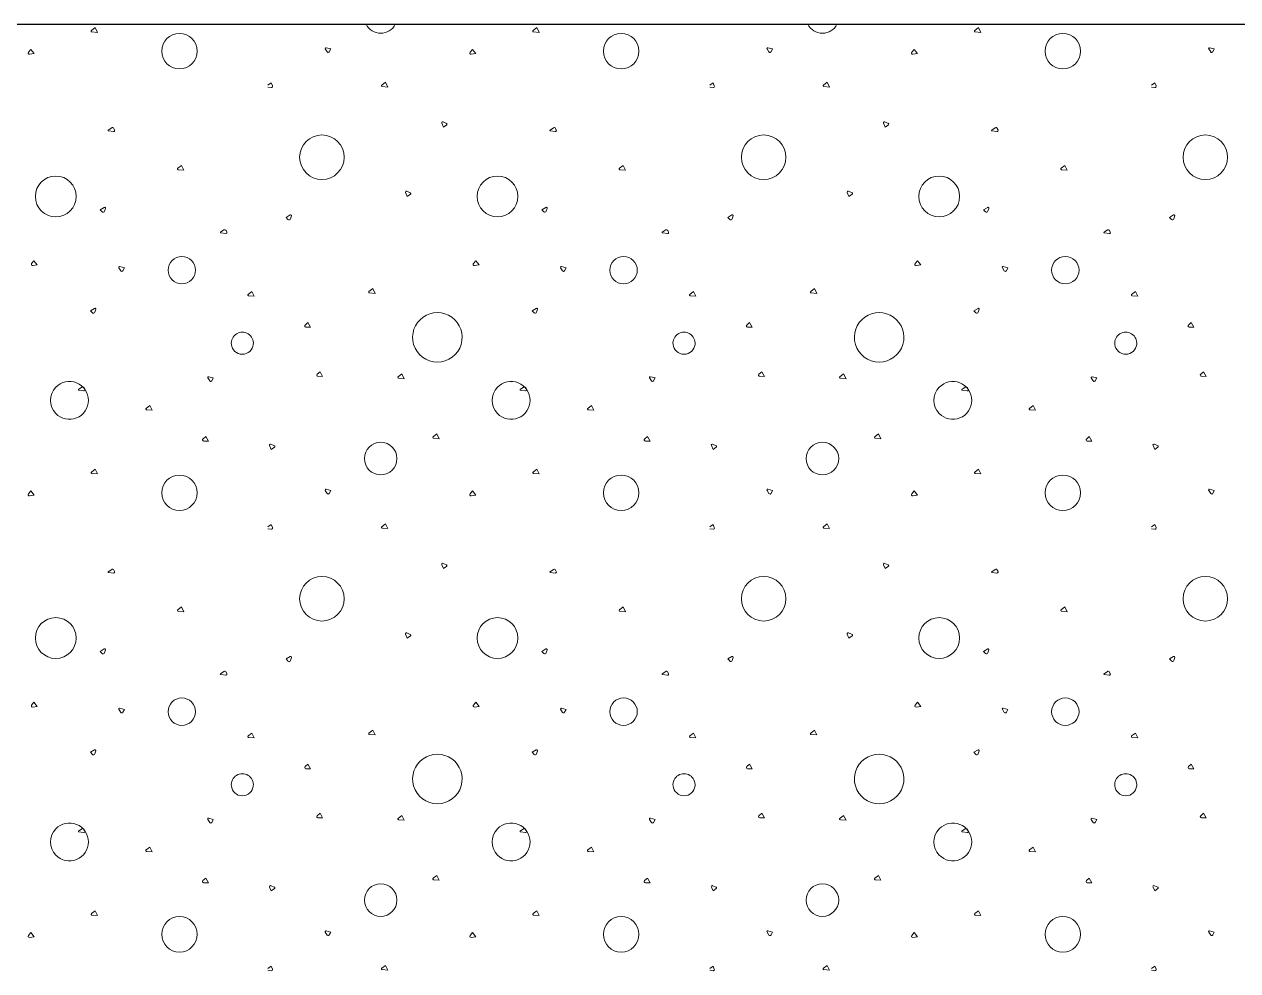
# Model space of a CAD drawing. Header units: millimetres. Extents: x 15 to 2176, y 3 to 641.
# Drawn here: x 1418.61 to 1462.56, y 53.78 to 88.07 of the extents above; entities that cross this region are included whole.
import ezdxf
from ezdxf.xclip import XClip

# ---------------------------------------------------------------- set-up
doc = ezdxf.new("R2010")
doc.units = ezdxf.units.MM
doc.header["$MEASUREMENT"] = 0
doc.header["$XCLIPFRAME"] = 0
doc.layers.add('A--------P-', color=7, linetype='Continuous')
doc.layers.add('A-01SF-----', color=7, linetype='Continuous')
doc.layers.add('A-L-10--EF-', color=4, linetype='Continuous', lineweight=0)

# ---------------------------------------------------------------- blocks, each defined once
blk = doc.blocks.new('*X9')
at = {"layer": 'A-L-10--EF-'}
for p, q in [((1421.039, 87.847), (1421.175, 87.953)), ((1421.175, 87.953), (1421.26, 87.778)), ((1437.039, 87.847), (1437.175, 87.953)), ((1437.175, 87.953), (1437.26, 87.778)), ((1453.039, 87.847), (1453.175, 87.953)), ((1453.175, 87.953), (1453.26, 87.778)), ((1421.26, 87.778), (1421.055, 87.796)), ((1437.26, 87.778), (1437.055, 87.796)), ((1453.26, 87.778), (1453.055, 87.796)), ((1418.755, 87.058), (1418.842, 87.162)), ((1418.842, 87.162), (1418.962, 87.009)), ((1429.581, 87.072), (1429.511, 87.182)), ((1429.543, 87.225), (1429.709, 87.181)), ((1429.709, 87.181), (1429.656, 87.076)), ((1434.755, 87.058), (1434.842, 87.162)), ((1434.842, 87.162), (1434.962, 87.009)), ((1445.581, 87.072), (1445.511, 87.182)), ((1445.543, 87.225), (1445.709, 87.181)), ((1445.709, 87.181), (1445.656, 87.076)), ((1450.755, 87.058), (1450.842, 87.162)), ((1450.842, 87.162), (1450.962, 87.009)), ((1461.581, 87.072), (1461.511, 87.182)), ((1461.543, 87.225), (1461.709, 87.181)), ((1461.709, 87.181), (1461.656, 87.076)), ((1418.962, 87.009), (1418.794, 86.988)), ((1434.962, 87.009), (1434.794, 86.988)), ((1450.962, 87.009), (1450.794, 86.988)), ((1427.434, 85.862), (1427.555, 85.947)), ((1427.555, 85.779), (1427.434, 85.795)), ((1427.555, 85.947), (1427.601, 85.839)), ((1431.554, 85.869), (1431.689, 85.974)), ((1431.774, 85.8), (1431.569, 85.818)), ((1431.689, 85.974), (1431.774, 85.8)), ((1443.434, 85.862), (1443.555, 85.947)), ((1443.555, 85.779), (1443.434, 85.795)), ((1443.555, 85.947), (1443.601, 85.839)), ((1447.554, 85.869), (1447.689, 85.974)), ((1447.774, 85.8), (1447.569, 85.818)), ((1447.689, 85.974), (1447.774, 85.8)), ((1459.434, 85.862), (1459.555, 85.947)), ((1459.555, 85.779), (1459.434, 85.795)), ((1459.555, 85.947), (1459.601, 85.839)), ((1433.729, 84.492), (1433.79, 84.351)), ((1433.901, 84.484), (1433.776, 84.539)), ((1433.79, 84.351), (1433.907, 84.435)), ((1449.729, 84.492), (1449.79, 84.351)), ((1449.901, 84.484), (1449.776, 84.539)), ((1449.79, 84.351), (1449.907, 84.435)), ((1421.651, 84.236), (1421.773, 84.322)), ((1421.84, 84.189), (1421.656, 84.214)), ((1421.852, 84.299), (1421.878, 84.239)), ((1437.651, 84.236), (1437.773, 84.322)), ((1437.84, 84.189), (1437.656, 84.214)), ((1437.852, 84.299), (1437.878, 84.239)), ((1453.651, 84.236), (1453.773, 84.322)), ((1453.84, 84.189), (1453.656, 84.214)), ((1453.852, 84.299), (1453.878, 84.239)), ((1424.164, 82.857), (1424.3, 82.962)), ((1424.385, 82.788), (1424.18, 82.805)), ((1424.3, 82.962), (1424.385, 82.788)), ((1440.164, 82.857), (1440.3, 82.962)), ((1440.385, 82.788), (1440.18, 82.805)), ((1440.3, 82.962), (1440.385, 82.788)), ((1456.164, 82.857), (1456.3, 82.962)), ((1456.385, 82.788), (1456.18, 82.805)), ((1456.3, 82.962), (1456.385, 82.788)), ((1432.417, 81.974), (1432.478, 81.834)), ((1432.589, 81.967), (1432.464, 82.022)), ((1432.478, 81.834), (1432.594, 81.917)), ((1448.417, 81.974), (1448.478, 81.834)), ((1448.589, 81.967), (1448.464, 82.022)), ((1448.478, 81.834), (1448.594, 81.917)), ((1421.504, 81.438), (1421.356, 81.352)), ((1421.356, 81.352), (1421.423, 81.277)), ((1421.513, 81.297), (1421.546, 81.404)), ((1437.504, 81.438), (1437.356, 81.352)), ((1437.356, 81.352), (1437.423, 81.277)), ((1437.513, 81.297), (1437.546, 81.404)), ((1453.504, 81.438), (1453.356, 81.352)), ((1453.356, 81.352), (1453.423, 81.277)), ((1453.513, 81.297), (1453.546, 81.404)), ((1428.24, 81.163), (1428.091, 81.077)), ((1428.091, 81.077), (1428.159, 81.002)), ((1428.248, 81.022), (1428.282, 81.129)), ((1444.24, 81.163), (1444.091, 81.077)), ((1444.091, 81.077), (1444.159, 81.002)), ((1444.248, 81.022), (1444.282, 81.129)), ((1460.24, 81.163), (1460.091, 81.077)), ((1460.091, 81.077), (1460.159, 81.002)), ((1460.248, 81.022), (1460.282, 81.129)), ((1425.718, 80.536), (1425.84, 80.621)), ((1425.906, 80.489), (1425.723, 80.514)), ((1425.919, 80.599), (1425.944, 80.539)), ((1441.718, 80.536), (1441.84, 80.621)), ((1441.906, 80.489), (1441.723, 80.514)), ((1441.919, 80.599), (1441.944, 80.539)), ((1457.718, 80.536), (1457.84, 80.621)), ((1457.906, 80.489), (1457.723, 80.514)), ((1457.919, 80.599), (1457.944, 80.539)), ((1418.873, 79.402), (1418.959, 79.506)), ((1419.079, 79.353), (1418.912, 79.332)), ((1418.959, 79.506), (1419.079, 79.353)), ((1422.106, 79.141), (1422.036, 79.251)), ((1422.068, 79.294), (1422.234, 79.25)), ((1422.234, 79.25), (1422.181, 79.145)), ((1434.873, 79.402), (1434.959, 79.506)), ((1435.079, 79.353), (1434.912, 79.332)), ((1434.959, 79.506), (1435.079, 79.353)), ((1438.106, 79.141), (1438.036, 79.251)), ((1438.068, 79.294), (1438.234, 79.25)), ((1438.234, 79.25), (1438.181, 79.145)), ((1450.873, 79.402), (1450.959, 79.506)), ((1451.079, 79.353), (1450.912, 79.332)), ((1450.959, 79.506), (1451.079, 79.353)), ((1454.106, 79.141), (1454.036, 79.251)), ((1454.068, 79.294), (1454.234, 79.25)), ((1454.234, 79.25), (1454.181, 79.145)), ((1426.718, 78.286), (1426.853, 78.391)), ((1426.853, 78.391), (1426.938, 78.216)), ((1431.093, 78.39), (1431.228, 78.495)), ((1431.313, 78.321), (1431.108, 78.338)), ((1431.228, 78.495), (1431.313, 78.321)), ((1442.718, 78.286), (1442.853, 78.391)), ((1442.853, 78.391), (1442.938, 78.216)), ((1447.093, 78.39), (1447.228, 78.495)), ((1447.313, 78.321), (1447.108, 78.338)), ((1447.228, 78.495), (1447.313, 78.321)), ((1458.718, 78.286), (1458.853, 78.391)), ((1458.853, 78.391), (1458.938, 78.216)), ((1426.938, 78.216), (1426.733, 78.234)), ((1442.938, 78.216), (1442.733, 78.234)), ((1458.938, 78.216), (1458.733, 78.234)), ((1421.154, 77.779), (1421.005, 77.693)), ((1421.005, 77.693), (1421.073, 77.618)), ((1421.162, 77.638), (1421.196, 77.746)), ((1437.154, 77.779), (1437.005, 77.693)), ((1437.005, 77.693), (1437.073, 77.618)), ((1437.162, 77.638), (1437.196, 77.746)), ((1453.154, 77.779), (1453.005, 77.693)), ((1453.005, 77.693), (1453.073, 77.618)), ((1453.162, 77.638), (1453.196, 77.746)), ((1428.779, 77.175), (1428.88, 77.264)), ((1428.975, 77.095), (1428.806, 77.099)), ((1428.88, 77.264), (1428.975, 77.095)), ((1444.779, 77.175), (1444.88, 77.264)), ((1444.975, 77.095), (1444.806, 77.099)), ((1444.88, 77.264), (1444.975, 77.095)), ((1460.779, 77.175), (1460.88, 77.264)), ((1460.975, 77.095), (1460.806, 77.099)), ((1460.88, 77.264), (1460.975, 77.095)), ((1425.326, 75.149), (1425.257, 75.258)), ((1425.289, 75.302), (1425.454, 75.258)), ((1425.454, 75.258), (1425.401, 75.153)), ((1429.219, 75.394), (1429.32, 75.483)), ((1429.415, 75.314), (1429.246, 75.319)), ((1429.32, 75.483), (1429.415, 75.314)), ((1432.152, 75.3), (1432.287, 75.405)), ((1432.372, 75.231), (1432.167, 75.249)), ((1432.287, 75.405), (1432.372, 75.231)), ((1441.326, 75.149), (1441.257, 75.258)), ((1441.289, 75.302), (1441.454, 75.258)), ((1441.454, 75.258), (1441.401, 75.153)), ((1445.219, 75.394), (1445.32, 75.483)), ((1445.415, 75.314), (1445.246, 75.319)), ((1445.32, 75.483), (1445.415, 75.314)), ((1448.152, 75.3), (1448.287, 75.405)), ((1448.372, 75.231), (1448.167, 75.249)), ((1448.287, 75.405), (1448.372, 75.231)), ((1457.326, 75.149), (1457.257, 75.258)), ((1457.289, 75.302), (1457.454, 75.258)), ((1457.454, 75.258), (1457.401, 75.153)), ((1461.219, 75.394), (1461.32, 75.483)), ((1461.415, 75.314), (1461.246, 75.319)), ((1461.32, 75.483), (1461.415, 75.314)), ((1420.572, 74.834), (1420.694, 74.92)), ((1420.761, 74.787), (1420.577, 74.812)), ((1420.773, 74.897), (1420.799, 74.837)), ((1436.572, 74.834), (1436.694, 74.92)), ((1436.761, 74.787), (1436.577, 74.812)), ((1436.773, 74.897), (1436.799, 74.837)), ((1452.572, 74.834), (1452.694, 74.92)), ((1452.761, 74.787), (1452.577, 74.812)), ((1452.773, 74.897), (1452.799, 74.837)), ((1423.018, 74.155), (1423.153, 74.261)), ((1423.238, 74.086), (1423.033, 74.104)), ((1423.153, 74.261), (1423.238, 74.086)), ((1439.018, 74.155), (1439.153, 74.261)), ((1439.238, 74.086), (1439.033, 74.104)), ((1439.153, 74.261), (1439.238, 74.086)), ((1455.018, 74.155), (1455.153, 74.261)), ((1455.238, 74.086), (1455.033, 74.104)), ((1455.153, 74.261), (1455.238, 74.086)), ((1425.078, 73.045), (1425.18, 73.134)), ((1425.275, 72.965), (1425.106, 72.969)), ((1425.18, 73.134), (1425.275, 72.965)), ((1433.417, 73.127), (1433.553, 73.232)), ((1433.638, 73.058), (1433.433, 73.075)), ((1433.553, 73.232), (1433.638, 73.058)), ((1441.078, 73.045), (1441.18, 73.134)), ((1441.275, 72.965), (1441.106, 72.969)), ((1441.18, 73.134), (1441.275, 72.965)), ((1449.417, 73.127), (1449.553, 73.232)), ((1449.638, 73.058), (1449.433, 73.075)), ((1449.553, 73.232), (1449.638, 73.058)), ((1457.078, 73.045), (1457.18, 73.134)), ((1457.275, 72.965), (1457.106, 72.969)), ((1457.18, 73.134), (1457.275, 72.965)), ((1427.494, 72.811), (1427.555, 72.671)), ((1427.667, 72.804), (1427.541, 72.859)), ((1427.555, 72.671), (1427.672, 72.754)), ((1443.494, 72.811), (1443.555, 72.671)), ((1443.667, 72.804), (1443.541, 72.859)), ((1443.555, 72.671), (1443.672, 72.754)), ((1459.494, 72.811), (1459.555, 72.671)), ((1459.667, 72.804), (1459.541, 72.859)), ((1459.555, 72.671), (1459.672, 72.754)), ((1421.039, 71.847), (1421.175, 71.953)), ((1421.26, 71.778), (1421.055, 71.796)), ((1421.175, 71.953), (1421.26, 71.778)), ((1437.039, 71.847), (1437.175, 71.953)), ((1437.26, 71.778), (1437.055, 71.796)), ((1437.175, 71.953), (1437.26, 71.778)), ((1453.039, 71.847), (1453.175, 71.953)), ((1453.26, 71.778), (1453.055, 71.796)), ((1453.175, 71.953), (1453.26, 71.778)), ((1429.543, 71.225), (1429.709, 71.181)), ((1445.543, 71.225), (1445.709, 71.181)), ((1461.543, 71.225), (1461.709, 71.181)), ((1418.755, 71.058), (1418.842, 71.162)), ((1418.962, 71.009), (1418.794, 70.988)), ((1418.842, 71.162), (1418.962, 71.009)), ((1429.581, 71.072), (1429.511, 71.182)), ((1429.709, 71.181), (1429.656, 71.076)), ((1434.755, 71.058), (1434.842, 71.162)), ((1434.962, 71.009), (1434.794, 70.988)), ((1434.842, 71.162), (1434.962, 71.009)), ((1445.581, 71.072), (1445.511, 71.182)), ((1445.709, 71.181), (1445.656, 71.076)), ((1450.755, 71.058), (1450.842, 71.162)), ((1450.962, 71.009), (1450.794, 70.988)), ((1450.842, 71.162), (1450.962, 71.009)), ((1461.581, 71.072), (1461.511, 71.182)), ((1461.709, 71.181), (1461.656, 71.076)), ((1427.434, 69.862), (1427.555, 69.947)), ((1427.555, 69.947), (1427.601, 69.839)), ((1431.554, 69.869), (1431.689, 69.974)), ((1431.689, 69.974), (1431.774, 69.8)), ((1443.434, 69.862), (1443.555, 69.947)), ((1443.555, 69.947), (1443.601, 69.839)), ((1447.554, 69.869), (1447.689, 69.974)), ((1447.689, 69.974), (1447.774, 69.8)), ((1459.434, 69.862), (1459.555, 69.947)), ((1459.555, 69.947), (1459.601, 69.839)), ((1427.555, 69.779), (1427.434, 69.795)), ((1431.774, 69.8), (1431.569, 69.818)), ((1443.555, 69.779), (1443.434, 69.795)), ((1447.774, 69.8), (1447.569, 69.818)), ((1459.555, 69.779), (1459.434, 69.795)), ((1421.651, 68.236), (1421.773, 68.322)), ((1421.84, 68.189), (1421.656, 68.214)), ((1421.852, 68.299), (1421.878, 68.239)), ((1433.729, 68.492), (1433.79, 68.351)), ((1433.901, 68.484), (1433.776, 68.539)), ((1433.79, 68.351), (1433.907, 68.435)), ((1437.651, 68.236), (1437.773, 68.322)), ((1437.84, 68.189), (1437.656, 68.214)), ((1437.852, 68.299), (1437.878, 68.239)), ((1449.729, 68.492), (1449.79, 68.351)), ((1449.901, 68.484), (1449.776, 68.539)), ((1449.79, 68.351), (1449.907, 68.435)), ((1453.651, 68.236), (1453.773, 68.322)), ((1453.84, 68.189), (1453.656, 68.214)), ((1453.852, 68.299), (1453.878, 68.239)), ((1424.164, 66.857), (1424.3, 66.962)), ((1424.3, 66.962), (1424.385, 66.788)), ((1440.164, 66.857), (1440.3, 66.962)), ((1440.3, 66.962), (1440.385, 66.788)), ((1456.164, 66.857), (1456.3, 66.962)), ((1456.3, 66.962), (1456.385, 66.788)), ((1424.385, 66.788), (1424.18, 66.805)), ((1440.385, 66.788), (1440.18, 66.805)), ((1456.385, 66.788), (1456.18, 66.805)), ((1432.417, 65.974), (1432.478, 65.834)), ((1432.589, 65.967), (1432.464, 66.022)), ((1448.417, 65.974), (1448.478, 65.834)), ((1448.589, 65.967), (1448.464, 66.022)), ((1432.478, 65.834), (1432.594, 65.917)), ((1448.478, 65.834), (1448.594, 65.917)), ((1421.504, 65.438), (1421.356, 65.352)), ((1421.356, 65.352), (1421.423, 65.277)), ((1421.513, 65.297), (1421.546, 65.404)), ((1428.24, 65.163), (1428.091, 65.077)), ((1428.091, 65.077), (1428.159, 65.002)), ((1428.248, 65.022), (1428.282, 65.129)), ((1437.504, 65.438), (1437.356, 65.352)), ((1437.356, 65.352), (1437.423, 65.277)), ((1437.513, 65.297), (1437.546, 65.404)), ((1444.24, 65.163), (1444.091, 65.077)), ((1444.091, 65.077), (1444.159, 65.002)), ((1444.248, 65.022), (1444.282, 65.129)), ((1453.504, 65.438), (1453.356, 65.352)), ((1453.356, 65.352), (1453.423, 65.277)), ((1453.513, 65.297), (1453.546, 65.404)), ((1460.24, 65.163), (1460.091, 65.077)), ((1460.091, 65.077), (1460.159, 65.002)), ((1460.248, 65.022), (1460.282, 65.129)), ((1425.718, 64.536), (1425.84, 64.621)), ((1441.718, 64.536), (1441.84, 64.621)), ((1457.718, 64.536), (1457.84, 64.621)), ((1425.906, 64.489), (1425.723, 64.514)), ((1425.919, 64.599), (1425.944, 64.539)), ((1441.906, 64.489), (1441.723, 64.514)), ((1441.919, 64.599), (1441.944, 64.539)), ((1457.906, 64.489), (1457.723, 64.514)), ((1457.919, 64.599), (1457.944, 64.539)), ((1418.873, 63.402), (1418.959, 63.506)), ((1419.079, 63.353), (1418.912, 63.332)), ((1418.959, 63.506), (1419.079, 63.353)), ((1434.873, 63.402), (1434.959, 63.506)), ((1435.079, 63.353), (1434.912, 63.332)), ((1434.959, 63.506), (1435.079, 63.353)), ((1450.873, 63.402), (1450.959, 63.506)), ((1451.079, 63.353), (1450.912, 63.332)), ((1450.959, 63.506), (1451.079, 63.353)), ((1422.106, 63.141), (1422.036, 63.251)), ((1422.068, 63.294), (1422.234, 63.25)), ((1422.234, 63.25), (1422.181, 63.145)), ((1438.106, 63.141), (1438.036, 63.251)), ((1438.068, 63.294), (1438.234, 63.25)), ((1438.234, 63.25), (1438.181, 63.145)), ((1454.106, 63.141), (1454.036, 63.251)), ((1454.068, 63.294), (1454.234, 63.25)), ((1454.234, 63.25), (1454.181, 63.145)), ((1431.093, 62.39), (1431.228, 62.495)), ((1431.228, 62.495), (1431.313, 62.321)), ((1447.093, 62.39), (1447.228, 62.495)), ((1447.228, 62.495), (1447.313, 62.321)), ((1426.718, 62.286), (1426.853, 62.391)), ((1426.938, 62.216), (1426.733, 62.234)), ((1426.853, 62.391), (1426.938, 62.216)), ((1431.313, 62.321), (1431.108, 62.338)), ((1442.718, 62.286), (1442.853, 62.391)), ((1442.938, 62.216), (1442.733, 62.234)), ((1442.853, 62.391), (1442.938, 62.216)), ((1447.313, 62.321), (1447.108, 62.338)), ((1458.718, 62.286), (1458.853, 62.391)), ((1458.938, 62.216), (1458.733, 62.234)), ((1458.853, 62.391), (1458.938, 62.216)), ((1421.154, 61.779), (1421.005, 61.693)), ((1421.005, 61.693), (1421.073, 61.618)), ((1421.162, 61.638), (1421.196, 61.746)), ((1437.154, 61.779), (1437.005, 61.693)), ((1437.005, 61.693), (1437.073, 61.618)), ((1437.162, 61.638), (1437.196, 61.746)), ((1453.154, 61.779), (1453.005, 61.693)), ((1453.005, 61.693), (1453.073, 61.618)), ((1453.162, 61.638), (1453.196, 61.746)), ((1428.779, 61.175), (1428.88, 61.264)), ((1428.975, 61.095), (1428.806, 61.099)), ((1428.88, 61.264), (1428.975, 61.095)), ((1444.779, 61.175), (1444.88, 61.264)), ((1444.975, 61.095), (1444.806, 61.099)), ((1444.88, 61.264), (1444.975, 61.095)), ((1460.779, 61.175), (1460.88, 61.264)), ((1460.975, 61.095), (1460.806, 61.099)), ((1460.88, 61.264), (1460.975, 61.095)), ((1429.219, 59.394), (1429.32, 59.483)), ((1429.32, 59.483), (1429.415, 59.314)), ((1432.152, 59.3), (1432.287, 59.405)), ((1432.287, 59.405), (1432.372, 59.231)), ((1445.219, 59.394), (1445.32, 59.483)), ((1445.32, 59.483), (1445.415, 59.314)), ((1448.152, 59.3), (1448.287, 59.405)), ((1448.287, 59.405), (1448.372, 59.231)), ((1461.219, 59.394), (1461.32, 59.483)), ((1461.32, 59.483), (1461.415, 59.314)), ((1420.572, 58.834), (1420.694, 58.92)), ((1425.326, 59.149), (1425.257, 59.258)), ((1425.289, 59.302), (1425.454, 59.258)), ((1425.454, 59.258), (1425.401, 59.153)), ((1429.415, 59.314), (1429.246, 59.319)), ((1432.372, 59.231), (1432.167, 59.249)), ((1436.572, 58.834), (1436.694, 58.92)), ((1441.326, 59.149), (1441.257, 59.258)), ((1441.289, 59.302), (1441.454, 59.258)), ((1441.454, 59.258), (1441.401, 59.153)), ((1445.415, 59.314), (1445.246, 59.319)), ((1448.372, 59.231), (1448.167, 59.249)), ((1452.572, 58.834), (1452.694, 58.92)), ((1457.326, 59.149), (1457.257, 59.258)), ((1457.289, 59.302), (1457.454, 59.258)), ((1457.454, 59.258), (1457.401, 59.153)), ((1461.415, 59.314), (1461.246, 59.319)), ((1420.761, 58.787), (1420.577, 58.812)), ((1420.773, 58.897), (1420.799, 58.837)), ((1436.761, 58.787), (1436.577, 58.812)), ((1436.773, 58.897), (1436.799, 58.837)), ((1452.761, 58.787), (1452.577, 58.812)), ((1452.773, 58.897), (1452.799, 58.837)), ((1423.018, 58.155), (1423.153, 58.261)), ((1423.238, 58.086), (1423.033, 58.104)), ((1423.153, 58.261), (1423.238, 58.086)), ((1439.018, 58.155), (1439.153, 58.261)), ((1439.238, 58.086), (1439.033, 58.104)), ((1439.153, 58.261), (1439.238, 58.086)), ((1455.018, 58.155), (1455.153, 58.261)), ((1455.238, 58.086), (1455.033, 58.104)), ((1455.153, 58.261), (1455.238, 58.086)), ((1433.417, 57.127), (1433.553, 57.232)), ((1433.553, 57.232), (1433.638, 57.058)), ((1449.417, 57.127), (1449.553, 57.232)), ((1449.553, 57.232), (1449.638, 57.058)), ((1425.078, 57.045), (1425.18, 57.134)), ((1425.275, 56.965), (1425.106, 56.969)), ((1425.18, 57.134), (1425.275, 56.965)), ((1427.494, 56.811), (1427.555, 56.671)), ((1427.667, 56.804), (1427.541, 56.859)), ((1427.555, 56.671), (1427.672, 56.754)), ((1433.638, 57.058), (1433.433, 57.075)), ((1441.078, 57.045), (1441.18, 57.134)), ((1441.275, 56.965), (1441.106, 56.969)), ((1441.18, 57.134), (1441.275, 56.965)), ((1443.494, 56.811), (1443.555, 56.671)), ((1443.667, 56.804), (1443.541, 56.859)), ((1443.555, 56.671), (1443.672, 56.754)), ((1449.638, 57.058), (1449.433, 57.075)), ((1457.078, 57.045), (1457.18, 57.134)), ((1457.275, 56.965), (1457.106, 56.969)), ((1457.18, 57.134), (1457.275, 56.965)), ((1459.494, 56.811), (1459.555, 56.671)), ((1459.667, 56.804), (1459.541, 56.859)), ((1459.555, 56.671), (1459.672, 56.754)), ((1421.039, 55.847), (1421.175, 55.953)), ((1421.175, 55.953), (1421.26, 55.778)), ((1437.039, 55.847), (1437.175, 55.953)), ((1437.175, 55.953), (1437.26, 55.778)), ((1453.039, 55.847), (1453.175, 55.953)), ((1453.175, 55.953), (1453.26, 55.778)), ((1421.26, 55.778), (1421.055, 55.796)), ((1437.26, 55.778), (1437.055, 55.796)), ((1453.26, 55.778), (1453.055, 55.796)), ((1418.755, 55.058), (1418.842, 55.162)), ((1418.962, 55.009), (1418.794, 54.988)), ((1418.842, 55.162), (1418.962, 55.009)), ((1429.581, 55.072), (1429.511, 55.182)), ((1429.543, 55.225), (1429.709, 55.181)), ((1429.709, 55.181), (1429.656, 55.076)), ((1434.755, 55.058), (1434.842, 55.162)), ((1434.962, 55.009), (1434.794, 54.988)), ((1434.842, 55.162), (1434.962, 55.009)), ((1445.581, 55.072), (1445.511, 55.182)), ((1445.543, 55.225), (1445.709, 55.181)), ((1445.709, 55.181), (1445.656, 55.076)), ((1450.755, 55.058), (1450.842, 55.162)), ((1450.962, 55.009), (1450.794, 54.988)), ((1450.842, 55.162), (1450.962, 55.009)), ((1461.581, 55.072), (1461.511, 55.182)), ((1461.543, 55.225), (1461.709, 55.181)), ((1461.709, 55.181), (1461.656, 55.076)), ((1427.434, 53.862), (1427.555, 53.947)), ((1427.555, 53.779), (1427.434, 53.795)), ((1427.555, 53.947), (1427.601, 53.839)), ((1431.554, 53.869), (1431.689, 53.974)), ((1431.774, 53.8), (1431.569, 53.818)), ((1431.689, 53.974), (1431.774, 53.8)), ((1443.434, 53.862), (1443.555, 53.947)), ((1443.555, 53.779), (1443.434, 53.795)), ((1443.555, 53.947), (1443.601, 53.839)), ((1447.554, 53.869), (1447.689, 53.974)), ((1447.774, 53.8), (1447.569, 53.818)), ((1447.689, 53.974), (1447.774, 53.8)), ((1459.434, 53.862), (1459.555, 53.947)), ((1459.555, 53.779), (1459.434, 53.795)), ((1459.555, 53.947), (1459.601, 53.839))]:
    blk.add_line(p, q, dxfattribs=at)
for centre, radius in [((1424.227, 87.098), 0.643), ((1440.227, 87.098), 0.643), ((1456.227, 87.098), 0.643), ((1429.388, 83.257), 0.807), ((1445.388, 83.257), 0.807), ((1461.388, 83.257), 0.807), ((1424.316, 79.166), 0.496), ((1440.316, 79.166), 0.496), ((1456.316, 79.166), 0.496), ((1431.517, 72.337), 0.59), ((1447.517, 72.337), 0.59), ((1424.227, 71.098), 0.643), ((1440.227, 71.098), 0.643), ((1456.227, 71.098), 0.643), ((1429.388, 67.257), 0.807), ((1445.388, 67.257), 0.807), ((1461.388, 67.257), 0.807), ((1424.316, 63.166), 0.496), ((1440.316, 63.166), 0.496), ((1456.316, 63.166), 0.496), ((1431.517, 56.337), 0.59), ((1447.517, 56.337), 0.59), ((1424.227, 55.098), 0.643), ((1440.227, 55.098), 0.643), ((1456.227, 55.098), 0.643)]:
    blk.add_circle(centre, radius, dxfattribs=at)
for centre, radius, start, end in [((1431.517, 88.337), 0.59, 206.4527, 333.5473), ((1447.517, 88.337), 0.59, 206.4527, 333.5473), ((1421.057, 87.825), 0.0288, 127.9022, 265.0768), ((1437.057, 87.825), 0.0288, 127.9022, 265.0768), ((1453.057, 87.825), 0.0288, 127.9022, 265.0768), ((1418.788, 87.03), 0.0432, 140.1139, 277.2885), ((1429.536, 87.197), 0.0288, 75.2067, 212.3813), ((1429.617, 87.095), 0.0432, 212.3813, 333.2854), ((1434.788, 87.03), 0.0432, 140.1139, 277.2885), ((1445.536, 87.197), 0.0288, 75.2067, 212.3813), ((1445.617, 87.095), 0.0432, 212.3813, 333.2854), ((1450.788, 87.03), 0.0432, 140.1139, 277.2885), ((1461.536, 87.197), 0.0288, 75.2067, 212.3813), ((1461.617, 87.095), 0.0432, 212.3813, 333.2854), ((1427.561, 85.822), 0.0432, 262.2885, 23.1926), ((1431.572, 85.846), 0.0288, 127.9022, 265.0768), ((1443.561, 85.822), 0.0432, 262.2885, 23.1926), ((1447.572, 85.846), 0.0288, 127.9022, 265.0768), ((1459.561, 85.822), 0.0432, 262.2885, 23.1926), ((1433.762, 84.506), 0.036, 66.4475, 203.6221), ((1433.89, 84.458), 0.0288, 305.5434, 66.4475), ((1449.762, 84.506), 0.036, 66.4475, 203.6221), ((1449.89, 84.458), 0.0288, 305.5434, 66.4475), ((1421.658, 84.226), 0.012, 125.1139, 262.2885), ((1421.804, 84.278), 0.0528, 23.1926, 125.1139), ((1421.845, 84.225), 0.036, 262.2885, 23.1926), ((1437.658, 84.226), 0.012, 125.1139, 262.2885), ((1437.804, 84.278), 0.0528, 23.1926, 125.1139), ((1437.845, 84.225), 0.036, 262.2885, 23.1926), ((1453.658, 84.226), 0.012, 125.1139, 262.2885), ((1453.804, 84.278), 0.0528, 23.1926, 125.1139), ((1453.845, 84.225), 0.036, 262.2885, 23.1926), ((1424.182, 82.834), 0.0288, 127.9022, 265.0768), ((1440.182, 82.834), 0.0288, 127.9022, 265.0768), ((1456.182, 82.834), 0.0288, 127.9022, 265.0768), ((1419.748, 81.835), 0.74, 90, 270), ((1419.748, 81.835), 0.74, 270, 90), ((1435.748, 81.835), 0.74, 90, 270), ((1435.748, 81.835), 0.74, 270, 90), ((1451.748, 81.835), 0.74, 90, 270), ((1451.748, 81.835), 0.74, 270, 90), ((1432.45, 81.989), 0.036, 66.4475, 203.6221), ((1432.578, 81.941), 0.0288, 305.5434, 66.4475), ((1448.45, 81.989), 0.036, 66.4475, 203.6221), ((1448.578, 81.941), 0.0288, 305.5434, 66.4475), ((1421.519, 81.413), 0.0288, 342.8254, 120), ((1437.519, 81.413), 0.0288, 342.8254, 120), ((1453.519, 81.413), 0.0288, 342.8254, 120), ((1421.462, 81.312), 0.0528, 221.9213, 342.8254), ((1428.198, 81.037), 0.0528, 221.9213, 342.8254), ((1428.254, 81.138), 0.0288, 342.8254, 120), ((1437.462, 81.312), 0.0528, 221.9213, 342.8254), ((1444.198, 81.037), 0.0528, 221.9213, 342.8254), ((1444.254, 81.138), 0.0288, 342.8254, 120), ((1453.462, 81.312), 0.0528, 221.9213, 342.8254), ((1460.198, 81.037), 0.0528, 221.9213, 342.8254), ((1460.254, 81.138), 0.0288, 342.8254, 120), ((1425.725, 80.526), 0.012, 125.1139, 262.2885), ((1425.87, 80.578), 0.0528, 23.1926, 125.1139), ((1425.911, 80.525), 0.036, 262.2885, 23.1926), ((1441.725, 80.526), 0.012, 125.1139, 262.2885), ((1441.87, 80.578), 0.0528, 23.1926, 125.1139), ((1441.911, 80.525), 0.036, 262.2885, 23.1926), ((1457.725, 80.526), 0.012, 125.1139, 262.2885), ((1457.87, 80.578), 0.0528, 23.1926, 125.1139), ((1457.911, 80.525), 0.036, 262.2885, 23.1926), ((1418.906, 79.375), 0.0432, 140.1139, 277.2885), ((1422.061, 79.266), 0.0288, 75.2067, 212.3813), ((1422.142, 79.164), 0.0432, 212.3813, 333.2854), ((1434.906, 79.375), 0.0432, 140.1139, 277.2885), ((1438.061, 79.266), 0.0288, 75.2067, 212.3813), ((1438.142, 79.164), 0.0432, 212.3813, 333.2854), ((1450.906, 79.375), 0.0432, 140.1139, 277.2885), ((1454.061, 79.266), 0.0288, 75.2067, 212.3813), ((1454.142, 79.164), 0.0432, 212.3813, 333.2854), ((1426.736, 78.263), 0.0288, 127.9022, 265.0768), ((1431.11, 78.367), 0.0288, 127.9022, 265.0768), ((1442.736, 78.263), 0.0288, 127.9022, 265.0768), ((1447.11, 78.367), 0.0288, 127.9022, 265.0768), ((1458.736, 78.263), 0.0288, 127.9022, 265.0768), ((1421.112, 77.654), 0.0528, 221.9213, 342.8254), ((1421.168, 77.754), 0.0288, 342.8254, 120), ((1433.571, 76.727), 0.897, 343.6089, 196.3911), ((1437.112, 77.654), 0.0528, 221.9213, 342.8254), ((1437.168, 77.754), 0.0288, 342.8254, 120), ((1449.571, 76.727), 0.897, 343.6089, 196.3911), ((1453.112, 77.654), 0.0528, 221.9213, 342.8254), ((1453.168, 77.754), 0.0288, 342.8254, 120), ((1428.807, 77.143), 0.0432, 131.2386, 268.4132), ((1444.807, 77.143), 0.0432, 131.2386, 268.4132), ((1460.807, 77.143), 0.0432, 131.2386, 268.4132), ((1426.505, 76.518), 0.4, 353.7067, 186.2933), ((1442.505, 76.518), 0.4, 353.7067, 186.2933), ((1458.505, 76.518), 0.4, 353.7067, 186.2933), ((1426.505, 76.518), 0.4, 186.2933, 353.7067), ((1433.571, 76.727), 0.897, 196.3911, 343.6089), ((1442.505, 76.518), 0.4, 186.2933, 353.7067), ((1449.571, 76.727), 0.897, 196.3911, 343.6089), ((1458.505, 76.518), 0.4, 186.2933, 353.7067), ((1425.281, 75.274), 0.0288, 75.2067, 212.3813), ((1429.247, 75.362), 0.0432, 131.2386, 268.4132), ((1432.169, 75.277), 0.0288, 127.9022, 265.0768), ((1441.281, 75.274), 0.0288, 75.2067, 212.3813), ((1445.247, 75.362), 0.0432, 131.2386, 268.4132), ((1448.169, 75.277), 0.0288, 127.9022, 265.0768), ((1457.281, 75.274), 0.0288, 75.2067, 212.3813), ((1461.247, 75.362), 0.0432, 131.2386, 268.4132), ((1420.243, 74.445), 0.686, 136.1287, 223.8713), ((1420.243, 74.445), 0.686, 223.8713, 136.1287), ((1420.579, 74.824), 0.012, 125.1139, 262.2885), ((1420.724, 74.876), 0.0528, 23.1926, 125.1139), ((1420.766, 74.823), 0.036, 262.2885, 23.1926), ((1425.363, 75.172), 0.0432, 212.3813, 333.2854), ((1436.243, 74.445), 0.686, 136.1287, 223.8713), ((1436.243, 74.445), 0.686, 223.8713, 136.1287), ((1436.579, 74.824), 0.012, 125.1139, 262.2885), ((1436.724, 74.876), 0.0528, 23.1926, 125.1139), ((1436.766, 74.823), 0.036, 262.2885, 23.1926), ((1441.363, 75.172), 0.0432, 212.3813, 333.2854), ((1452.243, 74.445), 0.686, 136.1287, 223.8713), ((1452.243, 74.445), 0.686, 223.8713, 136.1287), ((1452.579, 74.824), 0.012, 125.1139, 262.2885), ((1452.724, 74.876), 0.0528, 23.1926, 125.1139), ((1452.766, 74.823), 0.036, 262.2885, 23.1926), ((1457.363, 75.172), 0.0432, 212.3813, 333.2854), ((1423.036, 74.133), 0.0288, 127.9022, 265.0768), ((1439.036, 74.133), 0.0288, 127.9022, 265.0768), ((1455.036, 74.133), 0.0288, 127.9022, 265.0768), ((1425.107, 73.013), 0.0432, 131.2386, 268.4132), ((1433.435, 73.104), 0.0288, 127.9022, 265.0768), ((1441.107, 73.013), 0.0432, 131.2386, 268.4132), ((1449.435, 73.104), 0.0288, 127.9022, 265.0768), ((1457.107, 73.013), 0.0432, 131.2386, 268.4132), ((1427.527, 72.826), 0.036, 66.4475, 203.6221), ((1427.655, 72.778), 0.0288, 305.5434, 66.4475), ((1443.527, 72.826), 0.036, 66.4475, 203.6221), ((1443.655, 72.778), 0.0288, 305.5434, 66.4475), ((1459.527, 72.826), 0.036, 66.4475, 203.6221), ((1459.655, 72.778), 0.0288, 305.5434, 66.4475), ((1421.057, 71.825), 0.0288, 127.9022, 265.0768), ((1437.057, 71.825), 0.0288, 127.9022, 265.0768), ((1453.057, 71.825), 0.0288, 127.9022, 265.0768), ((1429.536, 71.197), 0.0288, 75.2067, 212.3813), ((1445.536, 71.197), 0.0288, 75.2067, 212.3813), ((1461.536, 71.197), 0.0288, 75.2067, 212.3813), ((1418.788, 71.03), 0.0432, 140.1139, 277.2885), ((1429.617, 71.095), 0.0432, 212.3813, 333.2854), ((1434.788, 71.03), 0.0432, 140.1139, 277.2885), ((1445.617, 71.095), 0.0432, 212.3813, 333.2854), ((1450.788, 71.03), 0.0432, 140.1139, 277.2885), ((1461.617, 71.095), 0.0432, 212.3813, 333.2854), ((1427.561, 69.822), 0.0432, 262.2885, 23.1926), ((1431.572, 69.846), 0.0288, 127.9022, 265.0768), ((1443.561, 69.822), 0.0432, 262.2885, 23.1926), ((1447.572, 69.846), 0.0288, 127.9022, 265.0768), ((1459.561, 69.822), 0.0432, 262.2885, 23.1926), ((1421.658, 68.226), 0.012, 125.1139, 262.2885), ((1421.804, 68.278), 0.0528, 23.1926, 125.1139), ((1421.845, 68.225), 0.036, 262.2885, 23.1926), ((1433.762, 68.506), 0.036, 66.4475, 203.6221), ((1433.89, 68.458), 0.0288, 305.5434, 66.4475), ((1437.658, 68.226), 0.012, 125.1139, 262.2885), ((1437.804, 68.278), 0.0528, 23.1926, 125.1139), ((1437.845, 68.225), 0.036, 262.2885, 23.1926), ((1449.762, 68.506), 0.036, 66.4475, 203.6221), ((1449.89, 68.458), 0.0288, 305.5434, 66.4475), ((1453.658, 68.226), 0.012, 125.1139, 262.2885), ((1453.804, 68.278), 0.0528, 23.1926, 125.1139), ((1453.845, 68.225), 0.036, 262.2885, 23.1926), ((1424.182, 66.834), 0.0288, 127.9022, 265.0768), ((1440.182, 66.834), 0.0288, 127.9022, 265.0768), ((1456.182, 66.834), 0.0288, 127.9022, 265.0768), ((1419.748, 65.835), 0.74, 90, 270), ((1419.748, 65.835), 0.74, 270, 90), ((1435.748, 65.835), 0.74, 90, 270), ((1435.748, 65.835), 0.74, 270, 90), ((1451.748, 65.835), 0.74, 90, 270), ((1451.748, 65.835), 0.74, 270, 90), ((1432.45, 65.989), 0.036, 66.4475, 203.6221), ((1432.578, 65.941), 0.0288, 305.5434, 66.4475), ((1448.45, 65.989), 0.036, 66.4475, 203.6221), ((1448.578, 65.941), 0.0288, 305.5434, 66.4475), ((1421.462, 65.312), 0.0528, 221.9213, 342.8254), ((1421.519, 65.413), 0.0288, 342.8254, 120), ((1428.254, 65.138), 0.0288, 342.8254, 120), ((1437.462, 65.312), 0.0528, 221.9213, 342.8254), ((1437.519, 65.413), 0.0288, 342.8254, 120), ((1444.254, 65.138), 0.0288, 342.8254, 120), ((1453.462, 65.312), 0.0528, 221.9213, 342.8254), ((1453.519, 65.413), 0.0288, 342.8254, 120), ((1460.254, 65.138), 0.0288, 342.8254, 120), ((1425.87, 64.578), 0.0528, 23.1926, 125.1139), ((1428.198, 65.037), 0.0528, 221.9213, 342.8254), ((1441.87, 64.578), 0.0528, 23.1926, 125.1139), ((1444.198, 65.037), 0.0528, 221.9213, 342.8254), ((1457.87, 64.578), 0.0528, 23.1926, 125.1139), ((1460.198, 65.037), 0.0528, 221.9213, 342.8254), ((1425.725, 64.526), 0.012, 125.1139, 262.2885), ((1425.911, 64.525), 0.036, 262.2885, 23.1926), ((1441.725, 64.526), 0.012, 125.1139, 262.2885), ((1441.911, 64.525), 0.036, 262.2885, 23.1926), ((1457.725, 64.526), 0.012, 125.1139, 262.2885), ((1457.911, 64.525), 0.036, 262.2885, 23.1926), ((1418.906, 63.375), 0.0432, 140.1139, 277.2885), ((1422.061, 63.266), 0.0288, 75.2067, 212.3813), ((1434.906, 63.375), 0.0432, 140.1139, 277.2885), ((1438.061, 63.266), 0.0288, 75.2067, 212.3813), ((1450.906, 63.375), 0.0432, 140.1139, 277.2885), ((1454.061, 63.266), 0.0288, 75.2067, 212.3813), ((1422.142, 63.164), 0.0432, 212.3813, 333.2854), ((1438.142, 63.164), 0.0432, 212.3813, 333.2854), ((1454.142, 63.164), 0.0432, 212.3813, 333.2854), ((1426.736, 62.263), 0.0288, 127.9022, 265.0768), ((1431.11, 62.367), 0.0288, 127.9022, 265.0768), ((1442.736, 62.263), 0.0288, 127.9022, 265.0768), ((1447.11, 62.367), 0.0288, 127.9022, 265.0768), ((1458.736, 62.263), 0.0288, 127.9022, 265.0768), ((1421.112, 61.654), 0.0528, 221.9213, 342.8254), ((1421.168, 61.754), 0.0288, 342.8254, 120), ((1433.571, 60.727), 0.897, 343.6089, 196.3911), ((1437.112, 61.654), 0.0528, 221.9213, 342.8254), ((1437.168, 61.754), 0.0288, 342.8254, 120), ((1449.571, 60.727), 0.897, 343.6089, 196.3911), ((1453.112, 61.654), 0.0528, 221.9213, 342.8254), ((1453.168, 61.754), 0.0288, 342.8254, 120), ((1428.807, 61.143), 0.0432, 131.2386, 268.4132), ((1444.807, 61.143), 0.0432, 131.2386, 268.4132), ((1460.807, 61.143), 0.0432, 131.2386, 268.4132), ((1426.505, 60.518), 0.4, 353.7067, 186.2933), ((1442.505, 60.518), 0.4, 353.7067, 186.2933), ((1458.505, 60.518), 0.4, 353.7067, 186.2933), ((1426.505, 60.518), 0.4, 186.2933, 353.7067), ((1433.571, 60.727), 0.897, 196.3911, 343.6089), ((1442.505, 60.518), 0.4, 186.2933, 353.7067), ((1449.571, 60.727), 0.897, 196.3911, 343.6089), ((1458.505, 60.518), 0.4, 186.2933, 353.7067), ((1429.247, 59.362), 0.0432, 131.2386, 268.4132), ((1445.247, 59.362), 0.0432, 131.2386, 268.4132), ((1461.247, 59.362), 0.0432, 131.2386, 268.4132), ((1420.243, 58.445), 0.686, 136.1287, 223.8713), ((1420.243, 58.445), 0.686, 223.8713, 136.1287), ((1420.724, 58.876), 0.0528, 23.1926, 125.1139), ((1425.281, 59.274), 0.0288, 75.2067, 212.3813), ((1425.363, 59.172), 0.0432, 212.3813, 333.2854), ((1432.169, 59.277), 0.0288, 127.9022, 265.0768), ((1436.243, 58.445), 0.686, 136.1287, 223.8713), ((1436.243, 58.445), 0.686, 223.8713, 136.1287), ((1436.724, 58.876), 0.0528, 23.1926, 125.1139), ((1441.281, 59.274), 0.0288, 75.2067, 212.3813), ((1441.363, 59.172), 0.0432, 212.3813, 333.2854), ((1448.169, 59.277), 0.0288, 127.9022, 265.0768), ((1452.243, 58.445), 0.686, 136.1287, 223.8713), ((1452.243, 58.445), 0.686, 223.8713, 136.1287), ((1452.724, 58.876), 0.0528, 23.1926, 125.1139), ((1457.281, 59.274), 0.0288, 75.2067, 212.3813), ((1457.363, 59.172), 0.0432, 212.3813, 333.2854), ((1420.579, 58.824), 0.012, 125.1139, 262.2885), ((1420.766, 58.823), 0.036, 262.2885, 23.1926), ((1436.579, 58.824), 0.012, 125.1139, 262.2885), ((1436.766, 58.823), 0.036, 262.2885, 23.1926), ((1452.579, 58.824), 0.012, 125.1139, 262.2885), ((1452.766, 58.823), 0.036, 262.2885, 23.1926), ((1423.036, 58.133), 0.0288, 127.9022, 265.0768), ((1439.036, 58.133), 0.0288, 127.9022, 265.0768), ((1455.036, 58.133), 0.0288, 127.9022, 265.0768), ((1425.107, 57.013), 0.0432, 131.2386, 268.4132), ((1427.527, 56.826), 0.036, 66.4475, 203.6221), ((1427.655, 56.778), 0.0288, 305.5434, 66.4475), ((1433.435, 57.104), 0.0288, 127.9022, 265.0768), ((1441.107, 57.013), 0.0432, 131.2386, 268.4132), ((1443.527, 56.826), 0.036, 66.4475, 203.6221), ((1443.655, 56.778), 0.0288, 305.5434, 66.4475), ((1449.435, 57.104), 0.0288, 127.9022, 265.0768), ((1457.107, 57.013), 0.0432, 131.2386, 268.4132), ((1459.527, 56.826), 0.036, 66.4475, 203.6221), ((1459.655, 56.778), 0.0288, 305.5434, 66.4475), ((1421.057, 55.825), 0.0288, 127.9022, 265.0768), ((1437.057, 55.825), 0.0288, 127.9022, 265.0768), ((1453.057, 55.825), 0.0288, 127.9022, 265.0768), ((1418.788, 55.03), 0.0432, 140.1139, 277.2885), ((1429.536, 55.197), 0.0288, 75.2067, 212.3813), ((1429.617, 55.095), 0.0432, 212.3813, 333.2854), ((1434.788, 55.03), 0.0432, 140.1139, 277.2885), ((1445.536, 55.197), 0.0288, 75.2067, 212.3813), ((1445.617, 55.095), 0.0432, 212.3813, 333.2854), ((1450.788, 55.03), 0.0432, 140.1139, 277.2885), ((1461.536, 55.197), 0.0288, 75.2067, 212.3813), ((1461.617, 55.095), 0.0432, 212.3813, 333.2854), ((1427.561, 53.822), 0.0432, 262.2885, 23.1926), ((1431.572, 53.846), 0.0288, 127.9022, 265.0768), ((1443.561, 53.822), 0.0432, 262.2885, 23.1926), ((1447.572, 53.846), 0.0288, 127.9022, 265.0768), ((1459.561, 53.822), 0.0432, 262.2885, 23.1926)]:
    blk.add_arc(centre, radius, start, end, dxfattribs=at)
blk = doc.blocks.new('Drawing_3_3', base_point=(1339.37, 329.559))
at = {"layer": 'A-01SF-----'}
blk.add_line((1366.479, 88.074), (1503.21, 88.074), dxfattribs=at)
at = {"layer": 'A-L-10--EF-'}
blk.add_line((1379.838, 88.074), (1503.21, 88.074), dxfattribs=at)
blk.add_blockref('*X9', (0, 0))

msp = doc.modelspace()

# ---------------------------------------------------------------- block references
at = {"layer": 'A--------P-'}
ref = msp.add_blockref('Drawing_3_3', (1339.37, 329.559), dxfattribs=at)
XClip(ref).set_block_clipping_path([(1079.1881029319, 18.4741086751), (1599.5527581567, 640.6436337123)])

doc.saveas('drawing.dxf')
